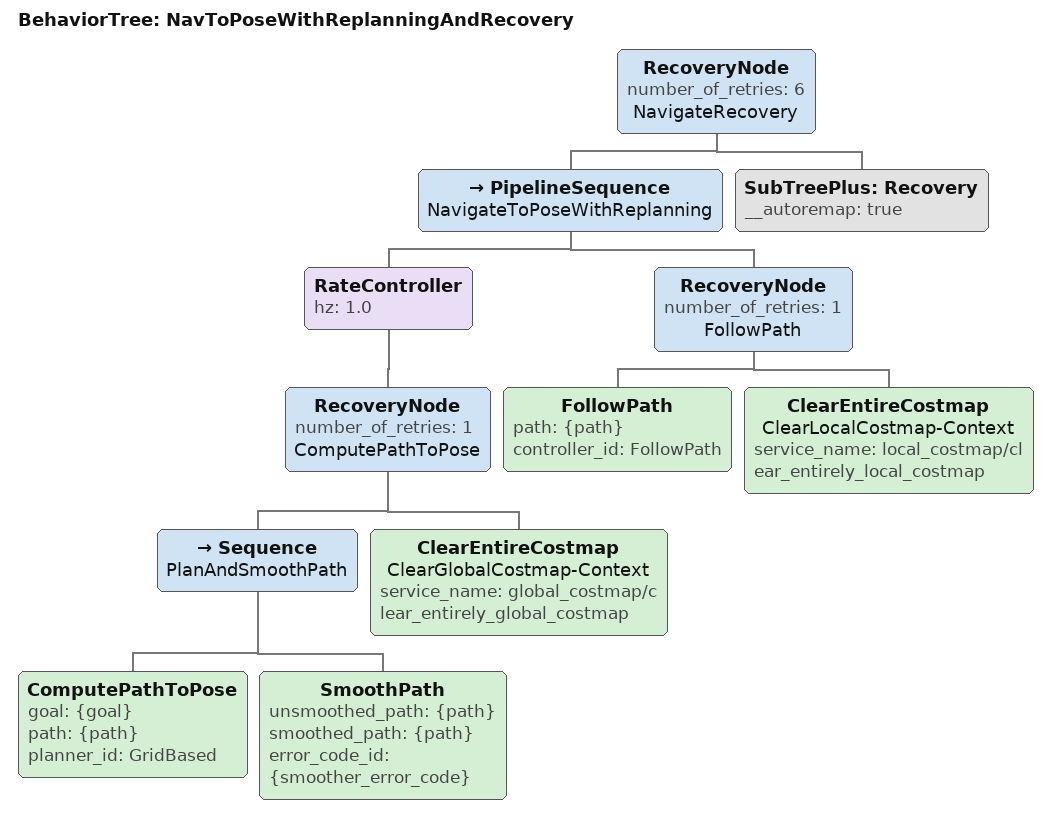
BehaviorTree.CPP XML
<root>
  <include
    path="./recovery.xml" />
  <BehaviorTree ID="NavToPoseWithReplanningAndRecovery">
    <RecoveryNode number_of_retries="6" name="NavigateRecovery">
      <PipelineSequence name="NavigateToPoseWithReplanning">
        <RateController hz="1.0">
          <RecoveryNode number_of_retries="1" name="ComputePathToPose">
            <Sequence name="PlanAndSmoothPath">
              <ComputePathToPose goal="{goal}" path="{path}" planner_id="GridBased" />
              <SmoothPath unsmoothed_path="{path}" smoothed_path="{path}"
                error_code_id="{smoother_error_code}" />
            </Sequence>
            <ClearEntireCostmap name="ClearGlobalCostmap-Context"
              service_name="global_costmap/clear_entirely_global_costmap" />
          </RecoveryNode>
        </RateController>
        <RecoveryNode number_of_retries="1" name="FollowPath">
          <FollowPath path="{path}" controller_id="FollowPath" />
          <ClearEntireCostmap name="ClearLocalCostmap-Context"
            service_name="local_costmap/clear_entirely_local_costmap" />
        </RecoveryNode>
      </PipelineSequence>
      <SubTreePlus ID="Recovery" __autoremap="true" />
    </RecoveryNode>
  </BehaviorTree>
</root>
